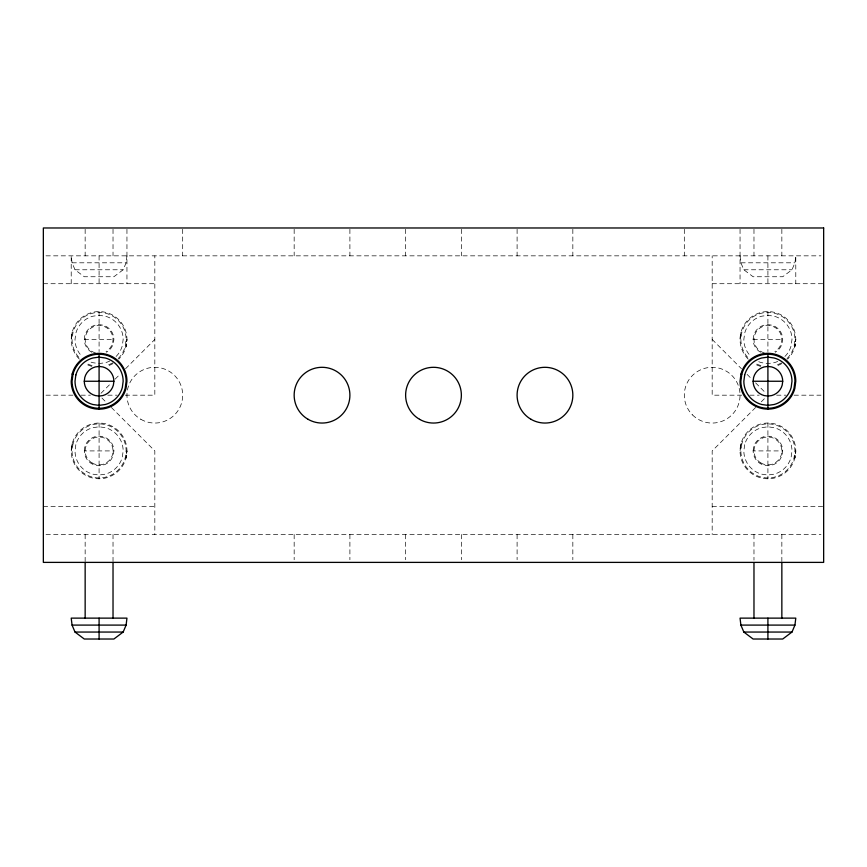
<?xml version="1.0" encoding="UTF-8"?>
<svg xmlns="http://www.w3.org/2000/svg" width="867" height="867" viewBox="0 0 867 867"><rect width="100%" height="100%" fill="white"/><g stroke="black" fill="none" stroke-linecap="round" stroke-linejoin="round"><path stroke-width="0.65" stroke-dasharray="4.33 3.25" d="M71.213 283.715L71.213 255.841L72.059 262.809L75.017 269.778L84.283 276.746L113.891 276.746L123.157 269.778L126.116 262.809L126.95 255.841M740.05 255.841L740.884 262.809L743.843 269.778L753.109 276.746L782.717 276.746L791.983 269.778L794.941 262.809L795.787 255.841L795.787 283.715M91.685 352.262A14.804 14.804 0 0 1 84.283 339.441L84.793 335.616A14.804 14.804 0 0 1 95.251 325.147L99.087 324.605L102.913 325.147A14.804 14.804 0 0 1 113.891 339.441L113.382 343.278A14.804 14.804 0 0 1 106.489 352.262M84.283 450.916L84.793 447.09A14.804 14.804 0 0 1 95.251 436.621L99.087 436.079L102.913 436.621A14.804 14.804 0 0 1 113.891 450.916L113.382 454.752A14.804 14.804 0 0 1 102.913 465.211L99.087 465.763L95.251 465.211A14.804 14.804 0 0 1 84.283 450.916L113.891 450.916M760.511 352.262A14.804 14.804 0 0 1 753.109 339.441L753.618 335.616A14.804 14.804 0 0 1 764.087 325.147L767.913 324.605L771.749 325.147A14.804 14.804 0 0 1 782.717 339.441L782.207 343.278A14.804 14.804 0 0 1 775.315 352.262M753.109 450.916L753.618 447.09A14.804 14.804 0 0 1 764.087 436.621L767.913 436.079L771.749 436.621A14.804 14.804 0 0 1 782.717 450.916L782.207 454.752A14.804 14.804 0 0 1 771.749 465.211L767.913 465.763L764.087 465.211A14.804 14.804 0 0 1 753.109 450.916L782.717 450.916M100.973 393.293L111.366 382.9M115.148 379.117L119.874 374.403M125.542 368.735L154.825 339.441M755.634 407.457L712.175 450.916L712.175 534.516M761.302 401.789L765.084 398.018M46.005 255.841L820.995 255.841M72.059 262.809L126.116 262.809M740.884 262.809L794.941 262.809M75.017 269.778L123.157 269.778M743.843 269.778L791.983 269.778M43.35 283.715L154.825 283.715M712.175 283.715L823.65 283.715M84.283 339.441L113.891 339.441M753.109 339.441L782.717 339.441M46.005 395.179L72.893 395.179M80.956 395.179L90.352 395.179M107.811 395.179L117.218 395.179M125.271 395.179L154.825 395.179L154.825 255.841M741.729 395.179L712.175 395.179L712.175 255.841M749.782 395.179L759.189 395.179M776.648 395.179L786.044 395.179M794.107 395.179L820.995 395.179M43.35 506.653L154.825 506.653M712.175 506.653L823.65 506.653M46.038 534.516L820.962 534.516M712.175 339.441L741.458 368.735M747.126 374.403L751.852 379.117M755.634 382.9L766.027 393.293M101.916 398.018L105.698 401.789M111.366 407.457L154.825 450.916L154.825 534.516M781.85 229.3L781.85 255.841M781.85 534.516L781.85 562.39M767.913 255.841L767.913 283.715M767.913 311.578L767.913 351.59M767.913 423.053L767.913 478.79M753.976 229.3L753.976 255.841M753.976 534.516L753.976 560.136M740.05 229.3L740.05 283.715M684.312 229.3L684.312 255.841M572.838 229.3L572.838 255.841M572.838 534.516L572.838 559.735M517.1 229.3L517.1 255.841M517.1 534.516L517.1 559.735M461.363 229.3L461.363 255.841M461.363 534.516L461.363 559.735M405.637 229.3L405.637 255.841M405.637 534.516L405.637 559.735M349.9 229.3L349.9 255.841M349.9 534.516L349.9 559.735M294.162 229.3L294.162 255.841M294.162 534.516L294.162 559.735M182.688 229.3L182.688 255.841M126.95 229.3L126.95 283.715M113.024 229.3L113.024 255.841M113.024 534.516L113.024 562.39M99.087 255.841L99.087 283.715M99.087 311.578L99.087 351.59M99.087 423.053L99.087 478.79M85.15 229.3L85.15 255.841M85.15 534.516L85.15 562.39M784.938 356.467A24.07 24.07 0 0 0 791.159 345.673L791.983 339.441A24.07 24.07 0 0 0 774.144 316.195L767.913 315.317L761.681 316.195A24.07 24.07 0 0 0 744.666 333.221L743.843 339.441A24.07 24.07 0 0 0 750.898 356.467M777.71 361.431A24.07 24.07 0 0 1 774.144 362.699L767.913 363.576L761.681 362.699A24.07 24.07 0 0 1 756.978 360.889M764.304 352.902A13.937 13.937 0 0 1 755.851 332.484A13.937 13.937 0 0 1 777.764 329.59A13.937 13.937 0 0 1 774.881 351.514M748.21 359.155A27.863 27.863 0 0 1 748.21 319.739A27.863 27.863 0 0 1 787.615 319.739A27.863 27.863 0 0 1 787.615 359.155M781.85 363.576A27.863 27.863 0 0 1 775.131 366.362M760.706 366.362A27.863 27.863 0 0 1 755.038 364.162M787.03 358.559A27.029 27.029 0 0 0 794.02 346.442L794.941 339.441A27.029 27.029 0 0 0 741.805 332.451L740.884 339.441A27.029 27.029 0 0 0 748.795 358.559M781.427 362.861A27.029 27.029 0 0 1 774.914 365.56M760.923 365.56A27.029 27.029 0 0 1 754.398 362.861M116.102 356.467A24.07 24.07 0 0 0 122.334 345.673L123.157 339.441A24.07 24.07 0 0 0 105.319 316.195L99.087 315.317L92.856 316.195A24.07 24.07 0 0 0 75.841 333.221L75.017 339.441A24.07 24.07 0 0 0 82.062 356.467M110.022 360.889A24.07 24.07 0 0 1 105.319 362.699L99.087 363.576L92.856 362.699A24.07 24.07 0 0 1 89.29 361.431M95.478 352.902A13.937 13.937 0 0 1 87.014 332.484A13.937 13.937 0 0 1 108.939 329.59A13.937 13.937 0 0 1 106.056 351.514M79.385 359.155A27.863 27.863 0 0 1 79.385 319.739A27.863 27.863 0 0 1 118.79 319.739A27.863 27.863 0 0 1 118.79 359.155M113.024 363.576A27.863 27.863 0 0 1 106.294 366.362M91.869 366.362A27.863 27.863 0 0 1 85.15 363.576M118.205 358.559A27.029 27.029 0 0 0 125.195 346.442L126.116 339.441A27.029 27.029 0 0 0 72.98 332.451L72.059 339.441A27.029 27.029 0 0 0 79.97 358.559M112.602 362.861A27.029 27.029 0 0 1 106.077 365.56M92.086 365.56A27.029 27.029 0 0 1 85.573 362.861M72.167 332.234L71.213 339.441L72.167 332.234M72.167 443.709L71.213 450.916L72.167 443.709M72.98 443.926L72.059 450.916A27.029 27.029 0 0 0 125.195 457.917L126.116 450.916A27.029 27.029 0 0 0 72.98 443.926M75.841 444.684L75.017 450.916A24.07 24.07 0 0 0 92.856 474.162L99.087 475.051L105.319 474.162A24.07 24.07 0 0 0 122.334 457.147L123.157 450.916A24.07 24.07 0 0 0 105.319 427.669L99.087 426.781L92.856 427.669A24.07 24.07 0 0 0 75.841 444.684M126.257 344.286L126.008 346.659L126.95 339.441L126.257 344.286M126.257 455.749L126.008 458.134A27.863 27.863 0 0 1 79.385 470.618A27.863 27.863 0 0 1 91.869 423.996A27.863 27.863 0 0 1 126.008 458.134L126.95 450.916L126.257 455.749M740.992 332.234L740.05 339.441L740.992 332.234M740.992 443.709L740.05 450.916L740.992 443.709M741.805 443.926L740.884 450.916A27.029 27.029 0 0 0 794.02 457.917L794.941 450.916A27.029 27.029 0 0 0 741.805 443.926M744.666 444.684L743.843 450.916A24.07 24.07 0 0 0 761.681 474.162L767.913 475.051L774.144 474.162A24.07 24.07 0 0 0 791.159 457.147L791.983 450.916A24.07 24.07 0 0 0 774.144 427.669L767.913 426.781L761.681 427.669A24.07 24.07 0 0 0 744.666 444.684M795.082 344.286L794.833 346.659L795.787 339.441L795.082 344.286M795.082 455.749L794.833 458.134L795.787 450.916A27.863 27.863 0 0 0 753.976 426.781A27.863 27.863 0 0 0 753.976 475.051A27.863 27.863 0 0 0 795.787 450.916L795.082 455.749M760.944 462.989A13.937 13.937 0 0 0 781.85 450.916A13.937 13.937 0 0 0 760.944 438.854A13.937 13.937 0 0 0 760.944 462.989M92.119 462.989A13.937 13.937 0 0 0 113.024 450.916A13.937 13.937 0 0 0 92.119 438.854A13.937 13.937 0 0 0 92.119 462.989M140.887 419.314A27.863 27.863 0 0 0 182.688 395.179A27.863 27.863 0 0 0 140.887 371.043A27.863 27.863 0 0 0 140.887 419.314M692.473 414.892A27.863 27.863 0 0 0 739.096 402.396A27.863 27.863 0 0 0 704.969 368.258A27.863 27.863 0 0 0 692.473 414.892"/><path stroke-width="1.3" d="M126.116 625.096L126.95 618.128L71.213 618.128L72.059 625.096L75.017 632.054L84.283 639.022L113.891 639.022L123.157 632.054L126.116 625.096L72.059 625.096M794.941 625.096L795.787 618.128L740.05 618.128L740.884 625.096L743.843 632.054L753.109 639.022L782.717 639.022L791.983 632.054L794.941 625.096L740.884 625.096M84.283 381.252L84.793 377.416A14.804 14.804 0 0 1 95.251 366.947L99.087 366.405L102.913 366.947A14.804 14.804 0 0 1 113.891 381.252L113.382 385.078A14.804 14.804 0 0 1 102.913 395.547L99.087 396.089L95.251 395.547A14.804 14.804 0 0 1 84.283 381.252L113.891 381.252M753.109 381.252L753.618 377.416A14.804 14.804 0 0 1 764.087 366.947L767.913 366.405L771.749 366.947A14.804 14.804 0 0 1 782.717 381.252L782.207 385.078A14.804 14.804 0 0 1 771.749 395.547L767.913 396.089L764.087 395.547A14.804 14.804 0 0 1 753.109 381.252L782.717 381.252M75.017 632.054L123.157 632.054M743.843 632.054L791.983 632.054M781.85 562.835L781.85 618.128M767.913 353.378L767.913 409.116M767.913 618.128L767.913 639.022M753.976 562.835L753.976 618.128M113.024 562.835L113.024 618.128M99.087 353.378L99.087 409.116M99.087 618.128L99.087 639.022M85.15 562.835L85.15 618.128M72.167 374.035L71.213 381.252A27.863 27.863 0 0 0 126.008 388.459L126.95 381.252A27.863 27.863 0 0 0 72.167 374.035M72.98 374.251L72.059 381.252A27.029 27.029 0 0 0 125.195 388.243L126.116 381.252A27.029 27.029 0 0 0 72.98 374.251M75.841 375.021L75.017 381.252A24.07 24.07 0 0 0 92.856 404.499L99.087 405.377L105.319 404.499A24.07 24.07 0 0 0 122.334 387.473L123.157 381.252A24.07 24.07 0 0 0 105.319 357.995L99.087 357.117L92.856 357.995A24.07 24.07 0 0 0 75.841 375.021M740.992 374.035L740.05 381.252A27.863 27.863 0 0 0 794.833 388.459L795.787 381.252A27.863 27.863 0 0 0 740.992 374.035M741.805 374.251L740.884 381.252A27.029 27.029 0 0 0 794.02 388.243L794.941 381.252A27.029 27.029 0 0 0 741.805 374.251M744.666 375.021L743.843 381.252A24.07 24.07 0 0 0 761.681 404.499L767.913 405.377L774.144 404.499A24.07 24.07 0 0 0 791.159 387.473L791.983 381.252A24.07 24.07 0 0 0 774.144 357.995L767.913 357.117L761.681 357.995A24.07 24.07 0 0 0 744.666 375.021M823.65 227.978L43.35 227.978L43.35 562.39L823.65 562.39L823.65 227.978M531.038 419.314A27.863 27.863 0 0 0 572.838 395.179A27.863 27.863 0 0 0 531.038 371.043A27.863 27.863 0 0 0 531.038 419.314M419.563 419.314A27.863 27.863 0 0 0 461.363 395.179A27.863 27.863 0 0 0 419.563 371.043A27.863 27.863 0 0 0 419.563 419.314M308.099 419.314A27.863 27.863 0 0 0 349.9 395.179A27.863 27.863 0 0 0 308.099 371.043A27.863 27.863 0 0 0 308.099 419.314"/></g></svg>
